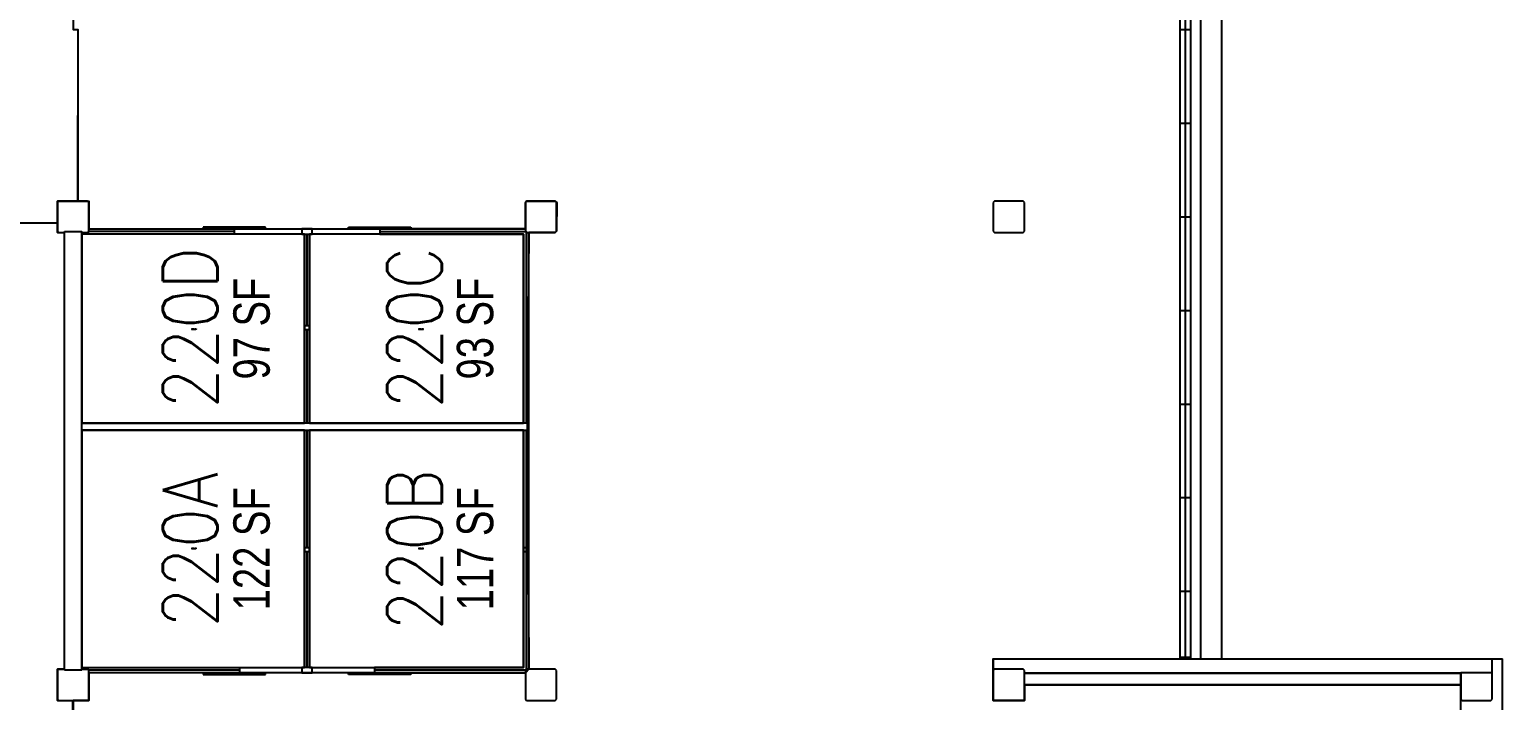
# Model space of a CAD drawing. Header units: inches. Extents: x -234 to 3525, y 0 to 2715.
# Drawn here: x 2675 to 3525, y 1071 to 1458 of the extents above; entities that cross this region are included whole.
import ezdxf
from ezdxf.enums import TextEntityAlignment as Align

# ---------------------------------------------------------------- set-up
doc = ezdxf.new("R2010")
doc.units = ezdxf.units.IN
doc.header["$LTSCALE"] = 10
doc.header["$MEASUREMENT"] = 0
for name, color, linetype in [('A-COL', 5, 'CONTINUOUS'), ('A-DOOR', 2, 'CONTINUOUS'), ('A-GLAZ', 1, 'CONTINUOUS'), ('A-IDEN-RNUM', 7, 'CONTINUOUS'), ('A-IDEN-SNUM', 4, 'CONTINUOUS'), ('A-IDEN-VNUM', 4, 'CONTINUOUS'), ('A-ROOF', 2, 'CONTINUOUS'), ('A-WALL', 5, 'CONTINUOUS'), ('AREA-ASSIGN', 7, 'CONTINUOUS'), ('AREA-TEXT', 3, 'CONTINUOUS')]:
    doc.layers.add(name, color=color, linetype=linetype)
doc.styles.add('AREA', font='arial.ttf', dxfattribs={"width": 0.75, "height": 21})
doc.styles.add('ROOMSNUMBER', font='TXT.SHX', dxfattribs={"height": 0.03})
doc.styles.add('ROOMVNUMBER', font='simplex.shx', dxfattribs={"width": 0.85})

msp = doc.modelspace()

# ---------------------------------------------------------------- linework, layer by layer
at = {"layer": 'A-COL'}
for p, q in [((3231.75, 1359), (3231, 1358.25)), ((3231, 1358.25), (3231, 1341.75)), ((3248.25, 1359), (3231.75, 1359)), ((3249, 1358.25), (3248.25, 1359)), ((3249, 1341.75), (3249, 1358.25)), ((3231, 1341.75), (3231.75, 1341)), ((3231.75, 1341), (3248.25, 1341)), ((3248.25, 1341), (3249, 1341.75))]:
    msp.add_line(p, q, dxfattribs=at)
at = {"layer": 'A-DOOR'}
for p, q in [((2811, 1344), (2775, 1344)), ((2775, 1344), (2775, 1343)), ((2811, 1343), (2811, 1344)), ((2859, 1343), (2859, 1344)), ((2859, 1344), (2895, 1344)), ((2895, 1344), (2895, 1343)), ((2775, 1343), (2811, 1343)), ((2895, 1343), (2859, 1343)), ((2811, 1087), (2775, 1087)), ((2775, 1087), (2775, 1086)), ((2775, 1086), (2811, 1086)), ((2811, 1086), (2811, 1087)), ((2859, 1086), (2859, 1087)), ((2859, 1087), (2895, 1087)), ((2895, 1086), (2859, 1086)), ((2895, 1087), (2895, 1086))]:
    msp.add_line(p, q, dxfattribs=at)
at = {"layer": 'A-GLAZ'}
for p, q in [((3339, 1095), (3339, 1605)), ((3342, 1095), (3342, 1605)), ((3345, 1095), (3345, 1605)), ((3339, 1458), (3345, 1458)), ((3339, 1404), (3345, 1404)), ((3339, 1350), (3345, 1350)), ((2793, 1341.5), (2709, 1341.5)), ((2833.5, 1340), (2833.5, 1287)), ((2835, 1287), (2835, 1340)), ((2836.5, 1287), (2836.5, 1340)), ((2961, 1343), (2877, 1343)), ((2877, 1343), (2877, 1340)), ((2963, 1089), (2963, 1341)), ((3339, 1296), (3345, 1296)), ((2833.5, 1285), (2833.5, 1231)), ((2835, 1231), (2835, 1285)), ((2836.5, 1231), (2836.5, 1285)), ((3339, 1242), (3345, 1242)), ((2833.5, 1227), (2833.5, 1159)), ((2835, 1159), (2835, 1227)), ((2836.5, 1159), (2836.5, 1227)), ((3339, 1188), (3345, 1188)), ((2833.5, 1157), (2833.5, 1090)), ((2835, 1090), (2835, 1157)), ((2836.5, 1090), (2836.5, 1157)), ((2963, 1159), (2960, 1159)), ((2960, 1157), (2963, 1157)), ((3339, 1134), (3345, 1134)), ((2796, 1088.5), (2709, 1088.5)), ((2874, 1090), (2874, 1087)), ((3339, 1096), (3345, 1096)), ((2874, 1087), (2961, 1087))]:
    msp.add_line(p, q, dxfattribs=at)
for points in [[(2709, 1343), (2793, 1343), (2793, 1340), (2705, 1340)], [(2877, 1341.5), (2961.5, 1341.5), (2961.5, 1231)], [(2877, 1340), (2960, 1340), (2960, 1231)], [(2960, 1227), (2960, 1090), (2874, 1090)], [(2961.5, 1227), (2961.5, 1088.5), (2874, 1088.5)], [(2705, 1090), (2796, 1090), (2796, 1087), (2709, 1087)]]:
    msp.add_lwpolyline(points, dxfattribs=at)
for points in [[(2838, 1343), (2832, 1343), (2832, 1340), (2838, 1340)], [(2833.5, 1287), (2833.5, 1285), (2836.5, 1285), (2836.5, 1287)], [(2833.5, 1159), (2833.5, 1157), (2836.5, 1157), (2836.5, 1159)], [(2832, 1090), (2832, 1087), (2838, 1087), (2838, 1090)]]:
    msp.add_lwpolyline(points, close=True, dxfattribs=at)
at = {"layer": 'A-ROOF'}
for p, q in [((3363, 1095), (3363, 1605)), ((3525, 255), (3525, 1095))]:
    msp.add_line(p, q, dxfattribs=at)
at = {"layer": 'A-WALL'}
for p, q in [((3362.88, 2553), (3362.88, 1095)), ((3350.88, 1095), (3350.88, 1605)), ((2691, 1359), (2709, 1359)), ((2691, 1341), (2691, 1359)), ((2691.75, 1359), (2691, 1358.25)), ((2691, 1358.25), (2691, 1341.75)), ((2708.25, 1359), (2691.75, 1359)), ((2709, 1358.25), (2708.25, 1359)), ((2709, 1341), (2709, 1359)), ((2709, 1341.75), (2709, 1358.25)), ((2961.75, 1359), (2961, 1358.25)), ((2961, 1358.25), (2961, 1341.75)), ((2978.25, 1359), (2961.75, 1359)), ((2979, 1358.25), (2978.25, 1359)), ((2979, 1341.75), (2979, 1358.25)), ((2691, 1341.75), (2691.75, 1341)), ((2691, 1341), (2695, 1341)), ((2691.75, 1341), (2695, 1341)), ((2695, 1341), (2695, 1341.5)), ((2695, 1341.5), (2705, 1341.5)), ((2695, 1089), (2695, 1341)), ((2705, 1341.5), (2705, 1341)), ((2705, 1089), (2705, 1341)), ((2705, 1341), (2709, 1341)), ((2705, 1341), (2708.25, 1341)), ((2708.25, 1341), (2709, 1341.75)), ((2961, 1341.75), (2961.75, 1341)), ((2961.75, 1341), (2978.25, 1341)), ((2978.25, 1341), (2979, 1341.75)), ((2963, 1231), (2705, 1231)), ((2705, 1227), (2963, 1227)), ((2691, 1071), (2691, 1089)), ((2691, 1089), (2695, 1089)), ((2691.75, 1089), (2691, 1088.25)), ((2695, 1089), (2691.75, 1089)), ((2695, 1088.5), (2695, 1089)), ((2705, 1088.5), (2695, 1088.5)), ((2705, 1089), (2709, 1089)), ((2708.25, 1089), (2705, 1089)), ((2705, 1089), (2705, 1088.5)), ((2709, 1088.25), (2708.25, 1089)), ((2709, 1071), (2709, 1089)), ((2961.75, 1089), (2961, 1088.25)), ((2978.25, 1089), (2961.75, 1089)), ((2979, 1088.25), (2978.25, 1089)), ((3231, 1095), (3525, 1095)), ((3231, 1071), (3231, 1095)), ((3231, 1095), (3231, 1087)), ((3231.75, 1089), (3231, 1088.25)), ((3248.25, 1089), (3231.75, 1089)), ((3249, 1088.25), (3248.25, 1089)), ((3519, 1087), (3519, 1095)), ((3525, 1071), (3525, 1095)), ((2691, 1088.25), (2691, 1071.75)), ((2709, 1071.75), (2709, 1088.25)), ((2961, 1088.25), (2961, 1071.75)), ((2979, 1071.75), (2979, 1088.25)), ((3231, 1088.25), (3231, 1071.75)), ((3249, 1086.62), (3249, 1088.25)), ((3249, 1087), (3501, 1087)), ((3249, 1071), (3249, 1087)), ((3249, 1080), (3249, 1086.62)), ((3501, 1086.62), (3249, 1086.62)), ((3249, 1071.75), (3249, 1080)), ((3249, 1080), (3501, 1080)), ((3501, 1071), (3501, 1087)), ((3519, 1087), (3501, 1087)), ((3501, 1087), (3501, 1086.62)), ((3501, 1086.62), (3501, 1080)), ((3501, 1080), (3501, 1071.75)), ((3519, 1071.75), (3519, 1087)), ((2691, 1071.75), (2691.75, 1071)), ((2708.25, 1071), (2709, 1071.75)), ((2961, 1071.75), (2961.75, 1071)), ((2978.25, 1071), (2979, 1071.75)), ((3231, 1071.75), (3231.75, 1071)), ((3248.25, 1071), (3249, 1071.75)), ((3501, 1071.75), (3501.75, 1071)), ((3518.25, 1071), (3519, 1071.75)), ((2691, 1071), (2709, 1071)), ((2691.75, 1071), (2708.25, 1071)), ((2961.75, 1071), (2978.25, 1071)), ((3231, 1071), (3249, 1071)), ((3231.75, 1071), (3248.25, 1071)), ((3501.75, 1071), (3518.25, 1071))]:
    msp.add_line(p, q, dxfattribs=at)
at = {"layer": 'A-WALL', "lineweight": 9}
msp.add_line((2694.88, 1089), (2694.88, 1341), dxfattribs=at)
at = {"layer": 'AREA-ASSIGN'}
for points in [[(2708, 2322), (2708.25, 1899), (2691.75, 1899), (2691.75, 1881), (2702.31, 1881), (2700, 1783.87), (2699.88, 1734.75), (2700, 1728), (2700, 1680.74), (2700, 1458.04), (2702.75, 1458), (2702.51, 1359), (2691, 1359), (2691, 1346.38), (2324.25, 1347.84), (2324.25, 1514.3), (918, 1515)], [(3501, 270), (3501, 1080), (3249, 1080), (3249, 1071), (3231, 1071), (3231, 1095), (3339, 1095), (3339, 1605)], [(2702.77, 1458), (2702.77, 1359), (2709, 1359), (2709, 1343), (2961, 1343), (2961, 1358.25), (2961.75, 1359), (2978.25, 1359), (2979.19, 1358.29), (2979, 1341.75), (2978.25, 1341), (2963, 1341), (2962, 1218.37), (2963, 1095), (2963, 1089), (2961, 1087), (2709, 1087), (2709, 1071), (2700, 1071), (2700, 972)], [(2430.49, 942.07), (2430.5, 1071), (2438.25, 1071), (2439, 1071.75), (2439.03, 1079.25), (2601, 1079.25), (2600.94, 1346.63), (2691, 1346.34), (2600.94, 1346.63), (2691, 1346.34), (2691, 1341), (2694.88, 1341), (2694.88, 1089), (2691, 1089), (2691, 1071), (2699.66, 1071), (2699.88, 972)]]:
    msp.add_lwpolyline(points, dxfattribs=at)
for points in [[(2705, 1231), (2833.5, 1231), (2833.5, 1340), (2705, 1340)], [(2836.5, 1231), (2960, 1231), (2960, 1340), (2836.5, 1340)], [(2705, 1090), (2833.5, 1090), (2833.5, 1227), (2705, 1227)], [(2836.5, 1090), (2960, 1090), (2960, 1227), (2836.5, 1227)]]:
    msp.add_lwpolyline(points, close=True, dxfattribs=at)

# ---------------------------------------------------------------- texts
at = {"layer": 'A-IDEN-RNUM', "style": 'ROOMSNUMBER'}
for s, p in [('0220-D0', (2769.8, 1285.16)), ('0220-C0', (2900.78, 1285.16)), ('0220-A0', (2769.8, 1158.72)), ('0220-B0', (2900.78, 1158.72))]:
    msp.add_text(s, height=0.36, rotation=360, dxfattribs=at).set_placement(p, align=Align.MIDDLE_CENTER)
at = {"layer": 'A-IDEN-SNUM', "style": 'ROOMSNUMBER'}
for s, p in [('03500220D0', (2769.8, 1285.16)), ('03500220C0', (2900.78, 1285.16)), ('03500220A0', (2769.8, 1158.72)), ('03500220B0', (2900.78, 1158.72))]:
    msp.add_text(s, height=0.36, rotation=360, dxfattribs=at).set_placement(p, align=Align.MIDDLE_CENTER)
at = {"layer": 'A-IDEN-VNUM', "style": 'ROOMVNUMBER', "width": 0.85}
for s, p in [('220D', (2767.51, 1285.95)), ('220C', (2896.97, 1285.95)), ('220A', (2767.51, 1157.89)), ('220B', (2896.97, 1157.89))]:
    msp.add_text(s, height=31.5, rotation=90, dxfattribs=at).set_placement(p, align=Align.MIDDLE)
at = {"layer": 'AREA-TEXT', "style": 'AREA', "width": 0.75}
for s, p in [('97 SF', (2802.96, 1285.5)), ('93 SF', (2931.96, 1285.5)), ('122 SF', (2802.96, 1158.5)), ('117 SF', (2931.96, 1158.5))]:
    msp.add_text(s, height=21, rotation=90, dxfattribs=at).set_placement(p, align=Align.MIDDLE_CENTER)

doc.saveas('drawing.dxf')
